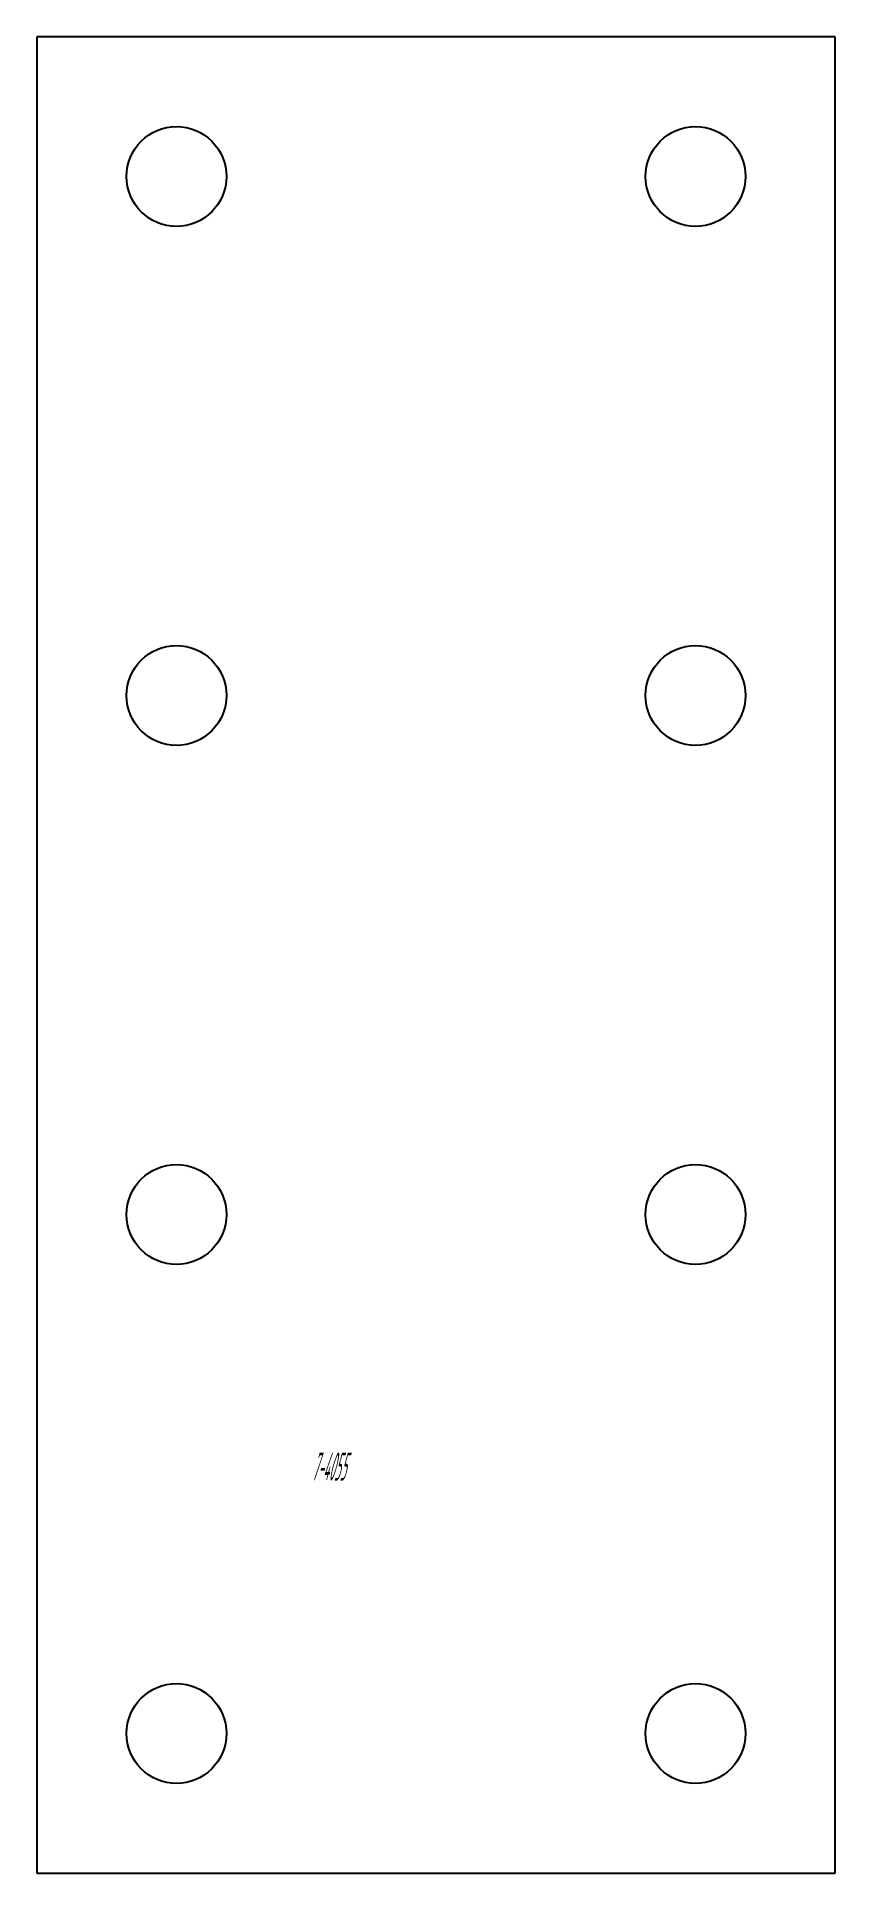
# Model space of a CAD drawing. Header units: millimetres. Extents: x -201 to 199, y 96 to 1016.
import ezdxf

# ---------------------------------------------------------------- set-up
doc = ezdxf.new("R2010")
doc.units = ezdxf.units.MM
doc.linetypes.add('K5LT_THIN', pattern=[0])
doc.styles.add('KTEXTSTYLE', font='GOST_AU.SHX', dxfattribs={"width": 0.35, "height": 5})

# ---------------------------------------------------------------- blocks, each defined once
blk = doc.blocks.new('U0')
at = {"color": 7, "linetype": 'K5LT_THIN', "true_color": 0xffffff}
for p, q in [((199.18, 1016.31), (-200.82, 1016.31)), ((-200.82, 1016.31), (-200.82, 96.31)), ((199.18, 96.31), (199.18, 1016.31)), ((-200.82, 96.31), (199.18, 96.31))]:
    blk.add_line(p, q, dxfattribs=at)

msp = doc.modelspace()

# ---------------------------------------------------------------- linework, layer by layer
at = {"color": 7, "linetype": 'K5LT_THIN', "true_color": 0xffffff}
for centre in [(-130.82, 946.31), (129.18, 946.31), (-130.82, 686.31), (129.18, 686.31), (-130.82, 426.31), (129.18, 426.31), (-130.82, 166.31), (129.18, 166.31)]:
    msp.add_circle(centre, 25, dxfattribs=at)

# ---------------------------------------------------------------- block references
msp.add_blockref('U0', (0, 0))

# ---------------------------------------------------------------- texts
at = {"color": 7, "insert": (-63.13, 307.04), "char_height": 14, "attachment_point": 1, "style": 'KTEXTSTYLE'}
msp.add_mtext('\\H3.5;\\W0.350;\\Q15;\\Q15;\\H14.00;7-4055', dxfattribs=at)

doc.saveas('drawing.dxf')
